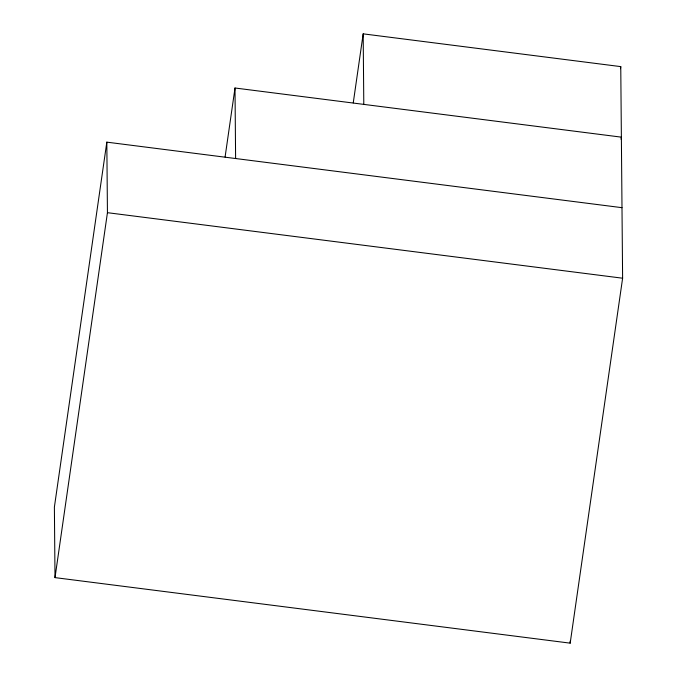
<?xml version="1.0" encoding="UTF-8"?>
<svg xmlns="http://www.w3.org/2000/svg" width="677" height="677" viewBox="0 0 677 677"><rect width="100%" height="100%" fill="white"/><g stroke="black" fill="none" stroke-linecap="round" stroke-linejoin="round"><path stroke-width="1.02" d="M621.994 207.678L106.822 142.145L54.388 507.081L55.006 577.616L570.178 643.15L622.612 278.213L620.758 66.617L363.177 33.85L353.259 102.862M55.006 577.616L107.44 212.68L106.822 142.145M225.086 157.013L235.004 88.002L621.376 137.152L621.08 139.242M620.462 68.707L620.758 66.617M107.44 212.68L622.612 278.213M570.161 641.043L570.178 643.15M363.177 33.85L363.794 104.385M235.004 88.002L235.613 158.528"/></g></svg>
